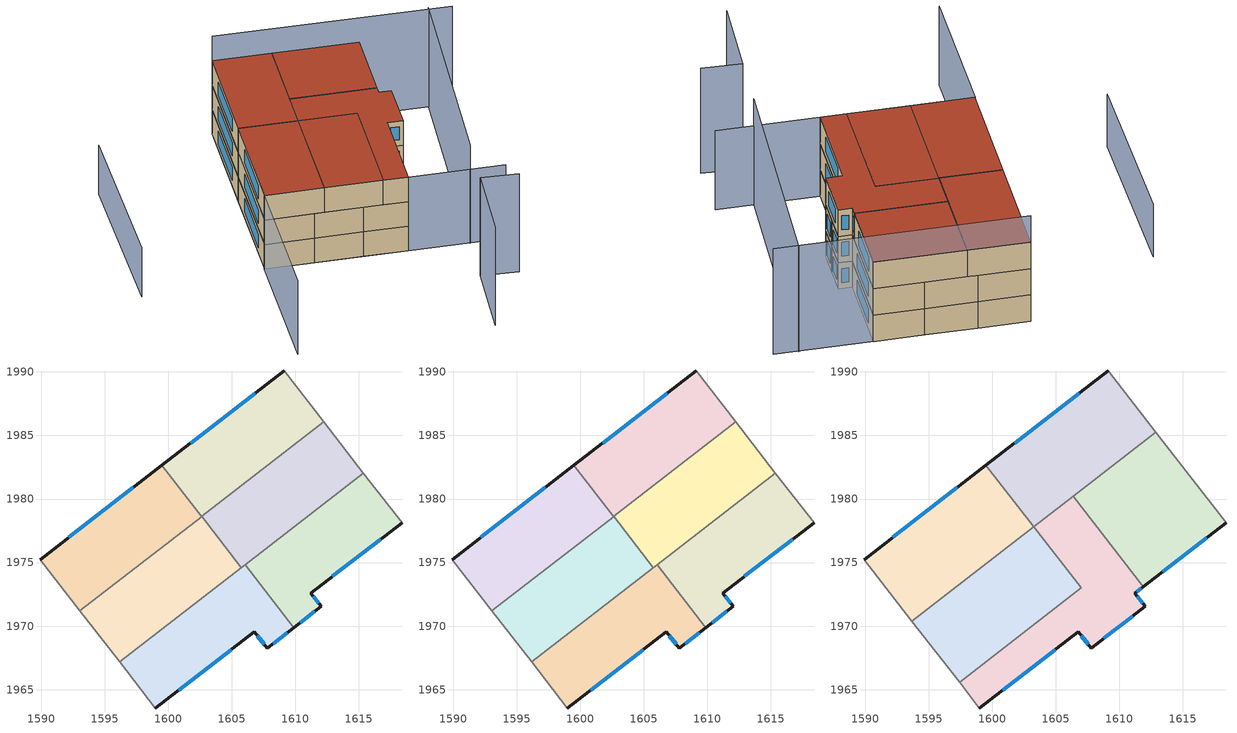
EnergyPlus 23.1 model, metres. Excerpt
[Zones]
b9bb792b4405aee7_F0_dwelling_0
 floor ground (EU_floor_Construction): 1609.12,1990.07 1612.23,1986.06 1602.63,1978.62 1599.51,1982.65 z0
 wall outside (EU_wall_Construction): 1609.12,1990.07 1599.51,1982.65 z0:3
 wall adiabatic (EU_wall_Construction): 1612.23,1986.06 1609.12,1990.07 z0:3
 wall to b9bb792b4405aee7_F0_dwelling_1 (EU_wall_Construction): 1599.51,1982.65 1602.63,1978.62 z0:3
 wall to b9bb792b4405aee7_F0_dwelling_2 (EU_wall_Construction): 1602.65,1978.64 1612.23,1986.06 z0:3
 wall to b9bb792b4405aee7_F0_dwelling_3 (EU_wall_Construction): 1602.63,1978.62 1602.65,1978.64 z0:3
 window (EU_Window_Construction): 1606.86,1988.33 1601.76,1984.39 z0.7:2.3
b9bb792b4405aee7_F0_dwelling_1
 floor ground (EU_floor_Construction): 1599.51,1982.65 1602.63,1978.62 1593.05,1971.21 1589.92,1975.24 z0
 wall outside (EU_wall_Construction): 1599.51,1982.65 1589.92,1975.24 z0:3
 wall adiabatic (EU_wall_Construction): 1589.92,1975.24 1593.05,1971.21 z0:3
 wall to b9bb792b4405aee7_F0_dwelling_3 (EU_wall_Construction): 1593.05,1971.21 1602.63,1978.62 z0:3
 window (EU_Window_Construction): 1597.26,1980.91 1592.17,1976.98 z0.7:2.3
b9bb792b4405aee7_F0_dwelling_2
 floor ground (EU_floor_Construction): 1612.23,1986.06 1615.36,1982.04 1605.77,1974.61 1602.65,1978.64 z0
 wall adiabatic (EU_wall_Construction): 1615.36,1982.04 1612.23,1986.06 z0:3
 wall to b9bb792b4405aee7_F0_dwelling_3 (EU_wall_Construction): 1602.65,1978.64 1605.77,1974.61 z0:3
 wall to b9bb792b4405aee7_F0_dwelling_4 (EU_wall_Construction): 1606.04,1974.82 1615.36,1982.04 z0:3
 wall to b9bb792b4405aee7_F0_dwelling_5 (EU_wall_Construction): 1605.77,1974.61 1606.04,1974.82 z0:3
b9bb792b4405aee7_F0_dwelling_3
 floor ground (EU_floor_Construction): 1602.65,1978.64 1605.77,1974.61 1596.18,1967.19 1593.05,1971.21 z0
 wall adiabatic (EU_wall_Construction): 1593.05,1971.21 1596.18,1967.19 z0:3
 wall to b9bb792b4405aee7_F0_dwelling_5 (EU_wall_Construction): 1596.18,1967.19 1605.77,1974.61 z0:3
b9bb792b4405aee7_F0_dwelling_4
 floor ground (EU_floor_Construction): 1615.36,1982.04 1618.39,1978.14 1611.22,1972.61 1612.04,1971.55 1609.87,1969.88 1606.04,1974.83 z0
 wall outside (EU_wall_Construction): 1609.87,1969.88 1612.04,1971.55 1611.22,1972.61 1618.39,1978.14 z0:3
 wall to b9bb792b4405aee7_F0_dwelling_5 (EU_wall_Construction): 1606.04,1974.83 1609.87,1969.88 z0:3
 wall adiabatic (EU_wall_Construction): 1618.39,1978.14 1615.36,1982.04 z0:3
 window (EU_Window_Construction): 1612.9,1973.91 1616.71,1976.84 / 1611.85,1971.8 1611.41,1972.36 / 1610.38,1970.27 1611.53,1971.16 z0.7:2.3
b9bb792b4405aee7_F0_dwelling_5
 floor ground (EU_floor_Construction): 1606.04,1974.83 1609.87,1969.88 1607.78,1968.25 1606.77,1969.56 1599,1963.56 1596.18,1967.19 z0
 wall outside (EU_wall_Construction): 1599,1963.56 1606.77,1969.56 1607.78,1968.25 1609.87,1969.88 z0:3
 wall adiabatic (EU_wall_Construction): 1596.18,1967.19 1599,1963.56 z0:3
 window (EU_Window_Construction): 1608.27,1968.64 1609.38,1969.49 / 1607.01,1969.25 1607.54,1968.56 / 1600.82,1964.97 1604.94,1968.15 z0.7:2.3
b9bb792b4405aee7_F1_dwelling_0
 floor to b9bb792b4405aee7_F0_dwelling_0 (EU_floor_Construction): 1609.12,1990.07 1612.23,1986.06 1602.63,1978.62 1599.51,1982.65 z3
 wall outside (EU_wall_Construction): 1609.12,1990.07 1599.51,1982.65 z3:6
 wall adiabatic (EU_wall_Construction): 1612.23,1986.06 1609.12,1990.07 z3:6
 wall to b9bb792b4405aee7_F1_dwelling_1 (EU_wall_Construction): 1599.51,1982.65 1602.63,1978.62 z3:6
 wall to b9bb792b4405aee7_F1_dwelling_2 (EU_wall_Construction): 1602.65,1978.64 1612.23,1986.06 z3:6
 wall to b9bb792b4405aee7_F1_dwelling_3 (EU_wall_Construction): 1602.63,1978.62 1602.65,1978.64 z3:6
 window (EU_Window_Construction): 1606.86,1988.33 1601.76,1984.39 z3.7:5.3
b9bb792b4405aee7_F1_dwelling_1
 floor to b9bb792b4405aee7_F0_dwelling_1 (EU_floor_Construction): 1599.51,1982.65 1602.63,1978.62 1593.05,1971.21 1589.92,1975.24 z3
 wall outside (EU_wall_Construction): 1599.51,1982.65 1589.92,1975.24 z3:6
 wall adiabatic (EU_wall_Construction): 1589.92,1975.24 1593.05,1971.21 z3:6
 wall to b9bb792b4405aee7_F1_dwelling_3 (EU_wall_Construction): 1593.05,1971.21 1602.63,1978.62 z3:6
 window (EU_Window_Construction): 1597.26,1980.91 1592.17,1976.98 z3.7:5.3
b9bb792b4405aee7_F1_dwelling_2
 floor to b9bb792b4405aee7_F0_dwelling_2 (EU_floor_Construction): 1612.23,1986.06 1615.36,1982.04 1605.77,1974.61 1602.65,1978.64 z3
 wall adiabatic (EU_wall_Construction): 1615.36,1982.04 1612.23,1986.06 z3:6
 wall to b9bb792b4405aee7_F1_dwelling_3 (EU_wall_Construction): 1602.65,1978.64 1605.77,1974.61 z3:6
 wall to b9bb792b4405aee7_F1_dwelling_4 (EU_wall_Construction): 1606.04,1974.82 1615.36,1982.04 z3:6
 wall to b9bb792b4405aee7_F1_dwelling_5 (EU_wall_Construction): 1605.77,1974.61 1606.04,1974.82 z3:6
b9bb792b4405aee7_F1_dwelling_3
 floor to b9bb792b4405aee7_F0_dwelling_3 (EU_floor_Construction): 1602.65,1978.64 1605.77,1974.61 1596.18,1967.19 1593.05,1971.21 z3
 wall adiabatic (EU_wall_Construction): 1593.05,1971.21 1596.18,1967.19 z3:6
 wall to b9bb792b4405aee7_F1_dwelling_5 (EU_wall_Construction): 1596.18,1967.19 1605.77,1974.61 z3:6
b9bb792b4405aee7_F1_dwelling_4
 floor to b9bb792b4405aee7_F0_dwelling_4 (EU_floor_Construction): 1615.36,1982.04 1618.39,1978.14 1611.22,1972.61 1612.04,1971.55 1609.87,1969.88 1606.04,1974.83 z3
 wall outside (EU_wall_Construction): 1609.87,1969.88 1612.04,1971.55 1611.22,1972.61 1618.39,1978.14 z3:6
 wall to b9bb792b4405aee7_F1_dwelling_5 (EU_wall_Construction): 1606.04,1974.83 1609.87,1969.88 z3:6
 wall adiabatic (EU_wall_Construction): 1618.39,1978.14 1615.36,1982.04 z3:6
 window (EU_Window_Construction): 1612.9,1973.91 1616.71,1976.84 / 1611.85,1971.8 1611.41,1972.36 / 1610.38,1970.27 1611.53,1971.16 z3.7:5.3
b9bb792b4405aee7_F1_dwelling_5
 floor to b9bb792b4405aee7_F0_dwelling_5 (EU_floor_Construction): 1606.04,1974.83 1609.87,1969.88 1607.78,1968.25 1606.77,1969.56 1599,1963.56 1596.18,1967.19 z3
 wall outside (EU_wall_Construction): 1599,1963.56 1606.77,1969.56 1607.78,1968.25 1609.87,1969.88 z3:6
 wall adiabatic (EU_wall_Construction): 1596.18,1967.19 1599,1963.56 z3:6
 window (EU_Window_Construction): 1608.27,1968.64 1609.38,1969.49 / 1607.01,1969.25 1607.54,1968.56 / 1600.82,1964.97 1604.94,1968.15 z3.7:5.3
b9bb792b4405aee7_F2_dwelling_0
 floor to b9bb792b4405aee7_F1_dwelling_0 (EU_floor_Construction): 1609.12,1990.07 1612.23,1986.06 1602.63,1978.62 1599.51,1982.65 z6
 floor to b9bb792b4405aee7_F1_dwelling_2 (EU_floor_Construction): 1612.23,1986.06 1612.86,1985.26 1603.27,1977.83 1602.65,1978.64 z6
 floor to b9bb792b4405aee7_F1_dwelling_3 (EU_floor_Construction): 1602.65,1978.64 1603.27,1977.83 1603.25,1977.82 1602.63,1978.62 z6
 wall outside (EU_wall_Construction): 1609.12,1990.07 1599.51,1982.65 z6:9
 wall to b9bb792b4405aee7_F2_dwelling_1 (EU_wall_Construction): 1599.51,1982.65 1603.25,1977.82 z6:9
 wall adiabatic (EU_wall_Construction): 1612.86,1985.26 1609.12,1990.07 z6:9
 wall to b9bb792b4405aee7_F2_dwelling_2 (EU_wall_Construction): 1606.36,1980.22 1612.86,1985.26 z6:9
 wall to b9bb792b4405aee7_F2_dwelling_4 (EU_wall_Construction): 1603.27,1977.83 1606.36,1980.22 z6:9
 wall to b9bb792b4405aee7_F2_dwelling_3 (EU_wall_Construction): 1603.25,1977.82 1603.27,1977.83 z6:9
 window (EU_Window_Construction): 1606.86,1988.33 1601.77,1984.39 z6.7:8.3
 roof outside (EU_roof_Construction): 1612.86,1985.26 1609.12,1990.07 1599.51,1982.65 1603.25,1977.82 z9
b9bb792b4405aee7_F2_dwelling_1
 floor to b9bb792b4405aee7_F1_dwelling_1 (EU_floor_Construction): 1599.51,1982.65 1602.63,1978.62 1593.05,1971.21 1589.92,1975.24 z6
 floor to b9bb792b4405aee7_F1_dwelling_3 (EU_floor_Construction): 1602.63,1978.62 1603.25,1977.82 1593.68,1970.4 1593.05,1971.21 z6
 wall outside (EU_wall_Construction): 1599.51,1982.65 1589.92,1975.24 z6:9
 wall adiabatic (EU_wall_Construction): 1589.92,1975.24 1593.68,1970.4 z6:9
 wall to b9bb792b4405aee7_F2_dwelling_3 (EU_wall_Construction): 1593.68,1970.4 1603.25,1977.82 z6:9
 window (EU_Window_Construction): 1597.26,1980.91 1592.17,1976.98 z6.7:8.3
 roof outside (EU_roof_Construction): 1603.25,1977.82 1599.51,1982.65 1589.92,1975.24 1593.68,1970.4 z9
b9bb792b4405aee7_F2_dwelling_2
 floor to b9bb792b4405aee7_F1_dwelling_2 (EU_floor_Construction): 1612.86,1985.26 1615.36,1982.04 1608.85,1977 1606.36,1980.22 z6
 floor to b9bb792b4405aee7_F1_dwelling_4 (EU_floor_Construction): 1615.36,1982.04 1618.39,1978.14 1611.87,1973.11 1608.85,1977 z6
 wall outside (EU_wall_Construction): 1611.87,1973.11 1618.39,1978.14 z6:9
 wall to b9bb792b4405aee7_F2_dwelling_4 (EU_wall_Construction): 1606.36,1980.22 1611.87,1973.11 z6:9
 wall adiabatic (EU_wall_Construction): 1618.39,1978.14 1612.86,1985.26 z6:9
 window (EU_Window_Construction): 1613.4,1974.29 1616.86,1976.96 z6.7:8.3
 roof outside (EU_roof_Construction): 1618.39,1978.14 1612.86,1985.26 1606.36,1980.22 1611.87,1973.11 z9
b9bb792b4405aee7_F2_dwelling_3
 floor to b9bb792b4405aee7_F1_dwelling_3 (EU_floor_Construction): 1603.27,1977.83 1605.77,1974.61 1596.18,1967.19 1593.68,1970.4 z6
 floor to b9bb792b4405aee7_F1_dwelling_5 (EU_floor_Construction): 1605.77,1974.61 1607.02,1973 1597.43,1965.58 1596.18,1967.19 z6
 wall to b9bb792b4405aee7_F2_dwelling_4 (EU_wall_Construction): 1597.43,1965.58 1607.02,1973 1603.27,1977.83 z6:9
 wall adiabatic (EU_wall_Construction): 1593.68,1970.4 1597.43,1965.58 z6:9
 roof outside (EU_roof_Construction): 1607.02,1973 1603.27,1977.83 1593.68,1970.4 1597.43,1965.58 z9
b9bb792b4405aee7_F2_dwelling_4
 floor to b9bb792b4405aee7_F1_dwelling_4 (EU_floor_Construction): 1608.85,1977 1611.87,1973.11 1611.22,1972.61 1612.04,1971.55 1609.87,1969.88 1606.04,1974.83 z6
 floor to b9bb792b4405aee7_F1_dwelling_5 (EU_floor_Construction): 1607.02,1973 1605.77,1974.61 1606.04,1974.83 1609.87,1969.88 1607.78,1968.25 1606.77,1969.56 1599,1963.56 1597.43,1965.58 z6
 floor to b9bb792b4405aee7_F1_dwelling_2 (EU_floor_Construction): 1606.36,1980.22 1608.85,1977 1605.77,1974.61 1603.27,1977.83 z6
 wall outside (EU_wall_Construction): 1599,1963.56 1606.77,1969.56 1607.78,1968.25 1612.04,1971.55 1611.22,1972.61 1611.87,1973.11 z6:9
 wall adiabatic (EU_wall_Construction): 1597.43,1965.58 1599,1963.56 z6:9
 window (EU_Window_Construction): 1607.01,1969.25 1607.54,1968.56 / 1600.82,1964.97 1604.94,1968.15 / 1611.37,1972.72 1611.72,1972.99 / 1611.85,1971.8 1611.41,1972.36 / 1608.78,1969.03 1611.04,1970.78 z6.7:8.3
 roof outside (EU_roof_Construction): 1607.78,1968.25 1612.04,1971.55 1611.22,1972.61 1611.87,1973.11 1606.36,1980.22 1603.27,1977.83 1607.02,1973 1597.43,1965.58 1599,1963.56 1606.77,1969.56 z9
shading: 1602.79,1958.46 1622.89,1972.57 / 1624.21,1970.55 1609.12,1990.07 / 1590.84,1950.07 1598.07,1955.14 / 1598.07,1955.14 1600.37,1951.86 z0:12; 1577.81,1965.88 1589.89,1975.27 / 1589.89,1975.27 1605.18,1955.61 z0:9; 1594.73,1995.94 1580.29,1984.37 z0:6
[Building]
EU S2 Campaign: North Axis=0; Terrain=City; Solar Distribution=FullExterior
[Site:Location]
Budapest.Ferenc.Liszt.Intl.AP: Latitude=47.437; Longitude=19.256; Time Zone=1; Elevation=185
[SizingPeriod:WeatherFileDays]
AnnualSizingPeriod: Begin Month=1; Begin Day of Month=1; End Month=12; End Day of Month=31; Day of Week for Start Day=Monday; Use Weather File Daylight Saving Period=No; Use Weather File Rain and Snow Indicators=No
[MATERIAL]
EU_InternalMass_Material: Roughness=MediumRough; Thickness=0.1; Conductivity=1; Density=1800; Specific Heat=900; Thermal Absorptance=0.9; Solar Absorptance=0.7; Visible Absorptance=0.7
[MATERIAL:NOMASS] Roughness=MediumRough; Thermal Absorptance=0.9; Solar Absorptance=0.7; Visible Absorptance=0.7
Name | Thermal Resistance
EU_wall_NoMass | 0.832559
EU_roof_NoMass | 1.39638
EU_floor_NoMass | 0.872794
[WINDOWMATERIAL:SIMPLEGLAZINGSYSTEM]
EU_Window_SimpleGlazing: UFactor=2.79869; Solar Heat Gain Coefficient=0.75; Visible Transmittance=0.75
[CONSTRUCTION]
EU_wall_Construction: EU_wall_NoMass
EU_roof_Construction: EU_roof_NoMass
EU_floor_Construction: EU_floor_NoMass
EU_Window_Construction: EU_Window_SimpleGlazing
EU_InternalMass_Construction: EU_InternalMass_Material
[ZONE] Type=1; Multiplier=1; Ceiling Height=autocalculate; Floor Area=autocalculate; Part of Total Floor Area=Yes
Name | Volume
b9bb792b4405aee7_F0_dwelling_0; b9bb792b4405aee7_F1_dwelling_0 | 185.353
b9bb792b4405aee7_F2_dwelling_0 | 222.395
b9bb792b4405aee7_F0_dwelling_1; b9bb792b4405aee7_F1_dwelling_1; b9bb792b4405aee7_F0_dwelling_5; b9bb792b4405aee7_F1_dwelling_5 | 185.359
b9bb792b4405aee7_F2_dwelling_1 | 222.423
b9bb792b4405aee7_F0_dwelling_2; b9bb792b4405aee7_F1_dwelling_2 | 185.358
b9bb792b4405aee7_F2_dwelling_2 | 222.424
b9bb792b4405aee7_F0_dwelling_3; b9bb792b4405aee7_F1_dwelling_3 | 185.339
b9bb792b4405aee7_F2_dwelling_3 | 222.427
b9bb792b4405aee7_F0_dwelling_4; b9bb792b4405aee7_F1_dwelling_4 | 185.347
b9bb792b4405aee7_F2_dwelling_4 | 222.403
[INTERNALMASS] Construction=EU_InternalMass_Construction
Name | Zone or ZoneList | Surface Area
b9bb792b4405aee7_F0_dwelling_0_EU_InternalMass | b9bb792b4405aee7_F0_dwelling_0 | 61.7843
b9bb792b4405aee7_F0_dwelling_1_EU_InternalMass | b9bb792b4405aee7_F0_dwelling_1 | 61.7863
b9bb792b4405aee7_F0_dwelling_2_EU_InternalMass | b9bb792b4405aee7_F0_dwelling_2 | 61.7861
b9bb792b4405aee7_F0_dwelling_3_EU_InternalMass | b9bb792b4405aee7_F0_dwelling_3 | 61.7797
b9bb792b4405aee7_F0_dwelling_4_EU_InternalMass | b9bb792b4405aee7_F0_dwelling_4 | 61.7823
b9bb792b4405aee7_F0_dwelling_5_EU_InternalMass | b9bb792b4405aee7_F0_dwelling_5 | 61.7864
b9bb792b4405aee7_F1_dwelling_0_EU_InternalMass | b9bb792b4405aee7_F1_dwelling_0 | 61.7843
b9bb792b4405aee7_F1_dwelling_1_EU_InternalMass | b9bb792b4405aee7_F1_dwelling_1 | 61.7863
b9bb792b4405aee7_F1_dwelling_2_EU_InternalMass | b9bb792b4405aee7_F1_dwelling_2 | 61.7861
b9bb792b4405aee7_F1_dwelling_3_EU_InternalMass | b9bb792b4405aee7_F1_dwelling_3 | 61.7797
b9bb792b4405aee7_F1_dwelling_4_EU_InternalMass | b9bb792b4405aee7_F1_dwelling_4 | 61.7823
b9bb792b4405aee7_F1_dwelling_5_EU_InternalMass | b9bb792b4405aee7_F1_dwelling_5 | 61.7864
b9bb792b4405aee7_F2_dwelling_0_EU_InternalMass | b9bb792b4405aee7_F2_dwelling_0 | 74.1314
b9bb792b4405aee7_F2_dwelling_1_EU_InternalMass | b9bb792b4405aee7_F2_dwelling_1 | 74.1416
b9bb792b4405aee7_F2_dwelling_2_EU_InternalMass | b9bb792b4405aee7_F2_dwelling_2 | 74.1407
b9bb792b4405aee7_F2_dwelling_3_EU_InternalMass | b9bb792b4405aee7_F2_dwelling_3 | 74.1432
b9bb792b4405aee7_F2_dwelling_4_EU_InternalMass | b9bb792b4405aee7_F2_dwelling_4 | 74.1346
[OTHEREQUIPMENT] Fuel Type=Electricity; Design Level Calculation Method=Watts/Area; Power per Zone Floor Area=1; Fraction Latent=0; Fraction Radiant=0; Fraction Lost=0; Carbon Dioxide Generation Rate=0; EndUse Subcategory=EU_Step8_InternalGains
Name | Zone or ZoneList or Space or SpaceList | Schedule
EU_Step8_InternalGain_b9bb792b4405aee7_F0_dwelling_0_f000 | b9bb792b4405aee7_F0_dwelling_0 | EU_Step8_GainSchedule_b9bb792b4405aee7_F0_dwelling_0_f000
EU_Step8_InternalGain_b9bb792b4405aee7_F0_dwelling_1_f000 | b9bb792b4405aee7_F0_dwelling_1 | EU_Step8_GainSchedule_b9bb792b4405aee7_F0_dwelling_1_f000
EU_Step8_InternalGain_b9bb792b4405aee7_F0_dwelling_2_f000 | b9bb792b4405aee7_F0_dwelling_2 | EU_Step8_GainSchedule_b9bb792b4405aee7_F0_dwelling_2_f000
EU_Step8_InternalGain_b9bb792b4405aee7_F0_dwelling_3_f000 | b9bb792b4405aee7_F0_dwelling_3 | EU_Step8_GainSchedule_b9bb792b4405aee7_F0_dwelling_3_f000
EU_Step8_InternalGain_b9bb792b4405aee7_F0_dwelling_4_f000 | b9bb792b4405aee7_F0_dwelling_4 | EU_Step8_GainSchedule_b9bb792b4405aee7_F0_dwelling_4_f000
EU_Step8_InternalGain_b9bb792b4405aee7_F0_dwelling_5_f000 | b9bb792b4405aee7_F0_dwelling_5 | EU_Step8_GainSchedule_b9bb792b4405aee7_F0_dwelling_5_f000
EU_Step8_InternalGain_b9bb792b4405aee7_F1_dwelling_0_f000 | b9bb792b4405aee7_F1_dwelling_0 | EU_Step8_GainSchedule_b9bb792b4405aee7_F1_dwelling_0_f000
EU_Step8_InternalGain_b9bb792b4405aee7_F1_dwelling_1_f000 | b9bb792b4405aee7_F1_dwelling_1 | EU_Step8_GainSchedule_b9bb792b4405aee7_F1_dwelling_1_f000
EU_Step8_InternalGain_b9bb792b4405aee7_F1_dwelling_2_f000 | b9bb792b4405aee7_F1_dwelling_2 | EU_Step8_GainSchedule_b9bb792b4405aee7_F1_dwelling_2_f000
EU_Step8_InternalGain_b9bb792b4405aee7_F1_dwelling_3_f000 | b9bb792b4405aee7_F1_dwelling_3 | EU_Step8_GainSchedule_b9bb792b4405aee7_F1_dwelling_3_f000
EU_Step8_InternalGain_b9bb792b4405aee7_F1_dwelling_4_f000 | b9bb792b4405aee7_F1_dwelling_4 | EU_Step8_GainSchedule_b9bb792b4405aee7_F1_dwelling_4_f000
EU_Step8_InternalGain_b9bb792b4405aee7_F1_dwelling_5_f000 | b9bb792b4405aee7_F1_dwelling_5 | EU_Step8_GainSchedule_b9bb792b4405aee7_F1_dwelling_5_f000
EU_Step8_InternalGain_b9bb792b4405aee7_F2_dwelling_0_f000 | b9bb792b4405aee7_F2_dwelling_0 | EU_Step8_GainSchedule_b9bb792b4405aee7_F2_dwelling_0_f000
EU_Step8_InternalGain_b9bb792b4405aee7_F2_dwelling_1_f000 | b9bb792b4405aee7_F2_dwelling_1 | EU_Step8_GainSchedule_b9bb792b4405aee7_F2_dwelling_1_f000
EU_Step8_InternalGain_b9bb792b4405aee7_F2_dwelling_2_f000 | b9bb792b4405aee7_F2_dwelling_2 | EU_Step8_GainSchedule_b9bb792b4405aee7_F2_dwelling_2_f000
EU_Step8_InternalGain_b9bb792b4405aee7_F2_dwelling_3_f000 | b9bb792b4405aee7_F2_dwelling_3 | EU_Step8_GainSchedule_b9bb792b4405aee7_F2_dwelling_3_f000
EU_Step8_InternalGain_b9bb792b4405aee7_F2_dwelling_4_f000 | b9bb792b4405aee7_F2_dwelling_4 | EU_Step8_GainSchedule_b9bb792b4405aee7_F2_dwelling_4_f000
[ZONEVENTILATION:DESIGNFLOWRATE] Schedule=EU_AlwaysOn; Design Flow Rate Calculation Method=AirChanges/Hour; Air Changes per Hour=0.475469; Ventilation Type=Natural; Fan Pressure Rise=0; Fan Total Efficiency=1; Constant Term Coefficient=1; Temperature Term Coefficient=0; Velocity Term Coefficient=0; Velocity Squared Term Coefficient=0; Minimum Indoor Temperature=-100; Maximum Indoor Temperature=100; Delta Temperature=-100; Minimum Outdoor Temperature=-100; Maximum Outdoor Temperature=100; Maximum Wind Speed=40
Name | Zone or ZoneList or Space or SpaceList
EU_ConstantAir_b9bb792b4405aee7_F0_dwelling_0 | b9bb792b4405aee7_F0_dwelling_0
EU_ConstantAir_b9bb792b4405aee7_F0_dwelling_1 | b9bb792b4405aee7_F0_dwelling_1
EU_ConstantAir_b9bb792b4405aee7_F0_dwelling_2 | b9bb792b4405aee7_F0_dwelling_2
EU_ConstantAir_b9bb792b4405aee7_F0_dwelling_3 | b9bb792b4405aee7_F0_dwelling_3
EU_ConstantAir_b9bb792b4405aee7_F0_dwelling_4 | b9bb792b4405aee7_F0_dwelling_4
EU_ConstantAir_b9bb792b4405aee7_F0_dwelling_5 | b9bb792b4405aee7_F0_dwelling_5
EU_ConstantAir_b9bb792b4405aee7_F1_dwelling_0 | b9bb792b4405aee7_F1_dwelling_0
EU_ConstantAir_b9bb792b4405aee7_F1_dwelling_1 | b9bb792b4405aee7_F1_dwelling_1
EU_ConstantAir_b9bb792b4405aee7_F1_dwelling_2 | b9bb792b4405aee7_F1_dwelling_2
EU_ConstantAir_b9bb792b4405aee7_F1_dwelling_3 | b9bb792b4405aee7_F1_dwelling_3
EU_ConstantAir_b9bb792b4405aee7_F1_dwelling_4 | b9bb792b4405aee7_F1_dwelling_4
EU_ConstantAir_b9bb792b4405aee7_F1_dwelling_5 | b9bb792b4405aee7_F1_dwelling_5
EU_ConstantAir_b9bb792b4405aee7_F2_dwelling_0 | b9bb792b4405aee7_F2_dwelling_0
EU_ConstantAir_b9bb792b4405aee7_F2_dwelling_1 | b9bb792b4405aee7_F2_dwelling_1
EU_ConstantAir_b9bb792b4405aee7_F2_dwelling_2 | b9bb792b4405aee7_F2_dwelling_2
EU_ConstantAir_b9bb792b4405aee7_F2_dwelling_3 | b9bb792b4405aee7_F2_dwelling_3
EU_ConstantAir_b9bb792b4405aee7_F2_dwelling_4 | b9bb792b4405aee7_F2_dwelling_4
[HVACTEMPLATE:THERMOSTAT] Constant Heating Setpoint=20; Constant Cooling Setpoint=50
EU_HeatOnly_b9bb792b4405aee7_F0_dwelling_0; EU_HeatOnly_b9bb792b4405aee7_F0_dwelling_1; EU_HeatOnly_b9bb792b4405aee7_F0_dwelling_2; EU_HeatOnly_b9bb792b4405aee7_F0_dwelling_3; EU_HeatOnly_b9bb792b4405aee7_F0_dwelling_4; EU_HeatOnly_b9bb792b4405aee7_F0_dwelling_5; EU_HeatOnly_b9bb792b4405aee7_F1_dwelling_0; EU_HeatOnly_b9bb792b4405aee7_F1_dwelling_1; EU_HeatOnly_b9bb792b4405aee7_F1_dwelling_2; EU_HeatOnly_b9bb792b4405aee7_F1_dwelling_3; EU_HeatOnly_b9bb792b4405aee7_F1_dwelling_4; EU_HeatOnly_b9bb792b4405aee7_F1_dwelling_5; EU_HeatOnly_b9bb792b4405aee7_F2_dwelling_0; EU_HeatOnly_b9bb792b4405aee7_F2_dwelling_1; EU_HeatOnly_b9bb792b4405aee7_F2_dwelling_2; EU_HeatOnly_b9bb792b4405aee7_F2_dwelling_3; EU_HeatOnly_b9bb792b4405aee7_F2_dwelling_4
[HVACTEMPLATE:ZONE:IDEALLOADSAIRSYSTEM] System Availability Schedule=EU_AlwaysOn; Maximum Heating Supply Air Temperature=50; Minimum Cooling Supply Air Temperature=13; Maximum Heating Supply Air Humidity Ratio=0.0156; Minimum Cooling Supply Air Humidity Ratio=0.0077; Heating Limit=NoLimit; Cooling Limit=NoLimit; Heating Availability Schedule=EU_AlwaysOn; Cooling Availability Schedule=EU_CoolingOff; Dehumidification Control Type=ConstantSensibleHeatRatio; Cooling Sensible Heat Ratio=0.7; Dehumidification Setpoint=60; Humidification Control Type=None; Humidification Setpoint=30; Outdoor Air Method=None; Outdoor Air Flow Rate per Person=0.00944; Outdoor Air Flow Rate per Zone Floor Area=0; Outdoor Air Flow Rate per Zone=0; Demand Controlled Ventilation Type=None; Outdoor Air Economizer Type=NoEconomizer; Heat Recovery Type=None; Sensible Heat Recovery Effectiveness=0.7; Latent Heat Recovery Effectiveness=0.65
Name | Template Thermostat
b9bb792b4405aee7_F0_dwelling_0 | EU_HeatOnly_b9bb792b4405aee7_F0_dwelling_0
b9bb792b4405aee7_F0_dwelling_1 | EU_HeatOnly_b9bb792b4405aee7_F0_dwelling_1
b9bb792b4405aee7_F0_dwelling_2 | EU_HeatOnly_b9bb792b4405aee7_F0_dwelling_2
b9bb792b4405aee7_F0_dwelling_3 | EU_HeatOnly_b9bb792b4405aee7_F0_dwelling_3
b9bb792b4405aee7_F0_dwelling_4 | EU_HeatOnly_b9bb792b4405aee7_F0_dwelling_4
b9bb792b4405aee7_F0_dwelling_5 | EU_HeatOnly_b9bb792b4405aee7_F0_dwelling_5
b9bb792b4405aee7_F1_dwelling_0 | EU_HeatOnly_b9bb792b4405aee7_F1_dwelling_0
b9bb792b4405aee7_F1_dwelling_1 | EU_HeatOnly_b9bb792b4405aee7_F1_dwelling_1
b9bb792b4405aee7_F1_dwelling_2 | EU_HeatOnly_b9bb792b4405aee7_F1_dwelling_2
b9bb792b4405aee7_F1_dwelling_3 | EU_HeatOnly_b9bb792b4405aee7_F1_dwelling_3
b9bb792b4405aee7_F1_dwelling_4 | EU_HeatOnly_b9bb792b4405aee7_F1_dwelling_4
b9bb792b4405aee7_F1_dwelling_5 | EU_HeatOnly_b9bb792b4405aee7_F1_dwelling_5
b9bb792b4405aee7_F2_dwelling_0 | EU_HeatOnly_b9bb792b4405aee7_F2_dwelling_0
b9bb792b4405aee7_F2_dwelling_1 | EU_HeatOnly_b9bb792b4405aee7_F2_dwelling_1
b9bb792b4405aee7_F2_dwelling_2 | EU_HeatOnly_b9bb792b4405aee7_F2_dwelling_2
b9bb792b4405aee7_F2_dwelling_3 | EU_HeatOnly_b9bb792b4405aee7_F2_dwelling_3
b9bb792b4405aee7_F2_dwelling_4 | EU_HeatOnly_b9bb792b4405aee7_F2_dwelling_4
[SIZING:ZONE] Zone Cooling Design Supply Air Temperature Input Method=SupplyAirTemperature; Zone Cooling Design Supply Air Temperature=13; Zone Heating Design Supply Air Temperature Input Method=SupplyAirTemperature; Zone Heating Design Supply Air Temperature=50; Zone Cooling Design Supply Air Humidity Ratio=0.008; Zone Heating Design Supply Air Humidity Ratio=0.008; Cooling Design Air Flow Method=DesignDay; Cooling Design Air Flow Rate=0; Cooling Minimum Air Flow per Zone Floor Area=0.000762; Cooling Minimum Air Flow=0; Cooling Minimum Air Flow Fraction=0.2; Heating Design Air Flow Method=DesignDay; Heating Design Air Flow Rate=0; Heating Maximum Air Flow per Zone Floor Area=0.002032; Heating Maximum Air Flow=0.141576; Heating Maximum Air Flow Fraction=0.3; Account for Dedicated Outdoor Air System=No; Dedicated Outdoor Air System Control Strategy=NeutralSupplyAir; Dedicated Outdoor Air Low Setpoint Temperature for Design=autosize; Dedicated Outdoor Air High Setpoint Temperature for Design=autosize; Zone Load Sizing Method=Sensible Load Only No Latent Load; Zone Latent Cooling Design Supply Air Humidity Ratio Input Method=HumidityRatioDifference; Zone Cooling Design Supply Air Humidity Ratio Difference=0.005; Zone Latent Heating Design Supply Air Humidity Ratio Input Method=HumidityRatioDifference; Zone Humidification Design Supply Air Humidity Ratio Difference=0.005
b9bb792b4405aee7_F0_dwelling_0; b9bb792b4405aee7_F0_dwelling_1; b9bb792b4405aee7_F0_dwelling_2; b9bb792b4405aee7_F0_dwelling_3; b9bb792b4405aee7_F0_dwelling_4; b9bb792b4405aee7_F0_dwelling_5; b9bb792b4405aee7_F1_dwelling_0; b9bb792b4405aee7_F1_dwelling_1; b9bb792b4405aee7_F1_dwelling_2; b9bb792b4405aee7_F1_dwelling_3; b9bb792b4405aee7_F1_dwelling_4; b9bb792b4405aee7_F1_dwelling_5; b9bb792b4405aee7_F2_dwelling_0; b9bb792b4405aee7_F2_dwelling_1; b9bb792b4405aee7_F2_dwelling_2; b9bb792b4405aee7_F2_dwelling_3; b9bb792b4405aee7_F2_dwelling_4
[SCHEDULE:CONSTANT]
Name | Hourly Value
EU_AlwaysOn | 1
EU_CoolingOff | 0
[SCHEDULE:FILE] Column Number=1; Rows to Skip at Top=0; Number of Hours of Data=8760; Column Separator=Comma; Interpolate to Timestep=No; Minutes per Item=60; Adjust Schedule for Daylight Savings=Yes
Name | File
EU_Step8_GainSchedule_b9bb792b4405aee7_F0_dwelling_0_f000 | ../../schedules/b9bb792b4405aee7/b9bb792b4405aee7_F0_dwelling_0_f000_gain.csv
EU_Step8_GainSchedule_b9bb792b4405aee7_F0_dwelling_1_f000 | ../../schedules/b9bb792b4405aee7/b9bb792b4405aee7_F0_dwelling_1_f000_gain.csv
EU_Step8_GainSchedule_b9bb792b4405aee7_F0_dwelling_2_f000 | ../../schedules/b9bb792b4405aee7/b9bb792b4405aee7_F0_dwelling_2_f000_gain.csv
EU_Step8_GainSchedule_b9bb792b4405aee7_F0_dwelling_3_f000 | ../../schedules/b9bb792b4405aee7/b9bb792b4405aee7_F0_dwelling_3_f000_gain.csv
EU_Step8_GainSchedule_b9bb792b4405aee7_F0_dwelling_4_f000 | ../../schedules/b9bb792b4405aee7/b9bb792b4405aee7_F0_dwelling_4_f000_gain.csv
EU_Step8_GainSchedule_b9bb792b4405aee7_F0_dwelling_5_f000 | ../../schedules/b9bb792b4405aee7/b9bb792b4405aee7_F0_dwelling_5_f000_gain.csv
EU_Step8_GainSchedule_b9bb792b4405aee7_F1_dwelling_0_f000 | ../../schedules/b9bb792b4405aee7/b9bb792b4405aee7_F1_dwelling_0_f000_gain.csv
EU_Step8_GainSchedule_b9bb792b4405aee7_F1_dwelling_1_f000 | ../../schedules/b9bb792b4405aee7/b9bb792b4405aee7_F1_dwelling_1_f000_gain.csv
EU_Step8_GainSchedule_b9bb792b4405aee7_F1_dwelling_2_f000 | ../../schedules/b9bb792b4405aee7/b9bb792b4405aee7_F1_dwelling_2_f000_gain.csv
EU_Step8_GainSchedule_b9bb792b4405aee7_F1_dwelling_3_f000 | ../../schedules/b9bb792b4405aee7/b9bb792b4405aee7_F1_dwelling_3_f000_gain.csv
EU_Step8_GainSchedule_b9bb792b4405aee7_F1_dwelling_4_f000 | ../../schedules/b9bb792b4405aee7/b9bb792b4405aee7_F1_dwelling_4_f000_gain.csv
EU_Step8_GainSchedule_b9bb792b4405aee7_F1_dwelling_5_f000 | ../../schedules/b9bb792b4405aee7/b9bb792b4405aee7_F1_dwelling_5_f000_gain.csv
EU_Step8_GainSchedule_b9bb792b4405aee7_F2_dwelling_0_f000 | ../../schedules/b9bb792b4405aee7/b9bb792b4405aee7_F2_dwelling_0_f000_gain.csv
EU_Step8_GainSchedule_b9bb792b4405aee7_F2_dwelling_1_f000 | ../../schedules/b9bb792b4405aee7/b9bb792b4405aee7_F2_dwelling_1_f000_gain.csv
EU_Step8_GainSchedule_b9bb792b4405aee7_F2_dwelling_2_f000 | ../../schedules/b9bb792b4405aee7/b9bb792b4405aee7_F2_dwelling_2_f000_gain.csv
EU_Step8_GainSchedule_b9bb792b4405aee7_F2_dwelling_3_f000 | ../../schedules/b9bb792b4405aee7/b9bb792b4405aee7_F2_dwelling_3_f000_gain.csv
EU_Step8_GainSchedule_b9bb792b4405aee7_F2_dwelling_4_f000 | ../../schedules/b9bb792b4405aee7/b9bb792b4405aee7_F2_dwelling_4_f000_gain.csv
